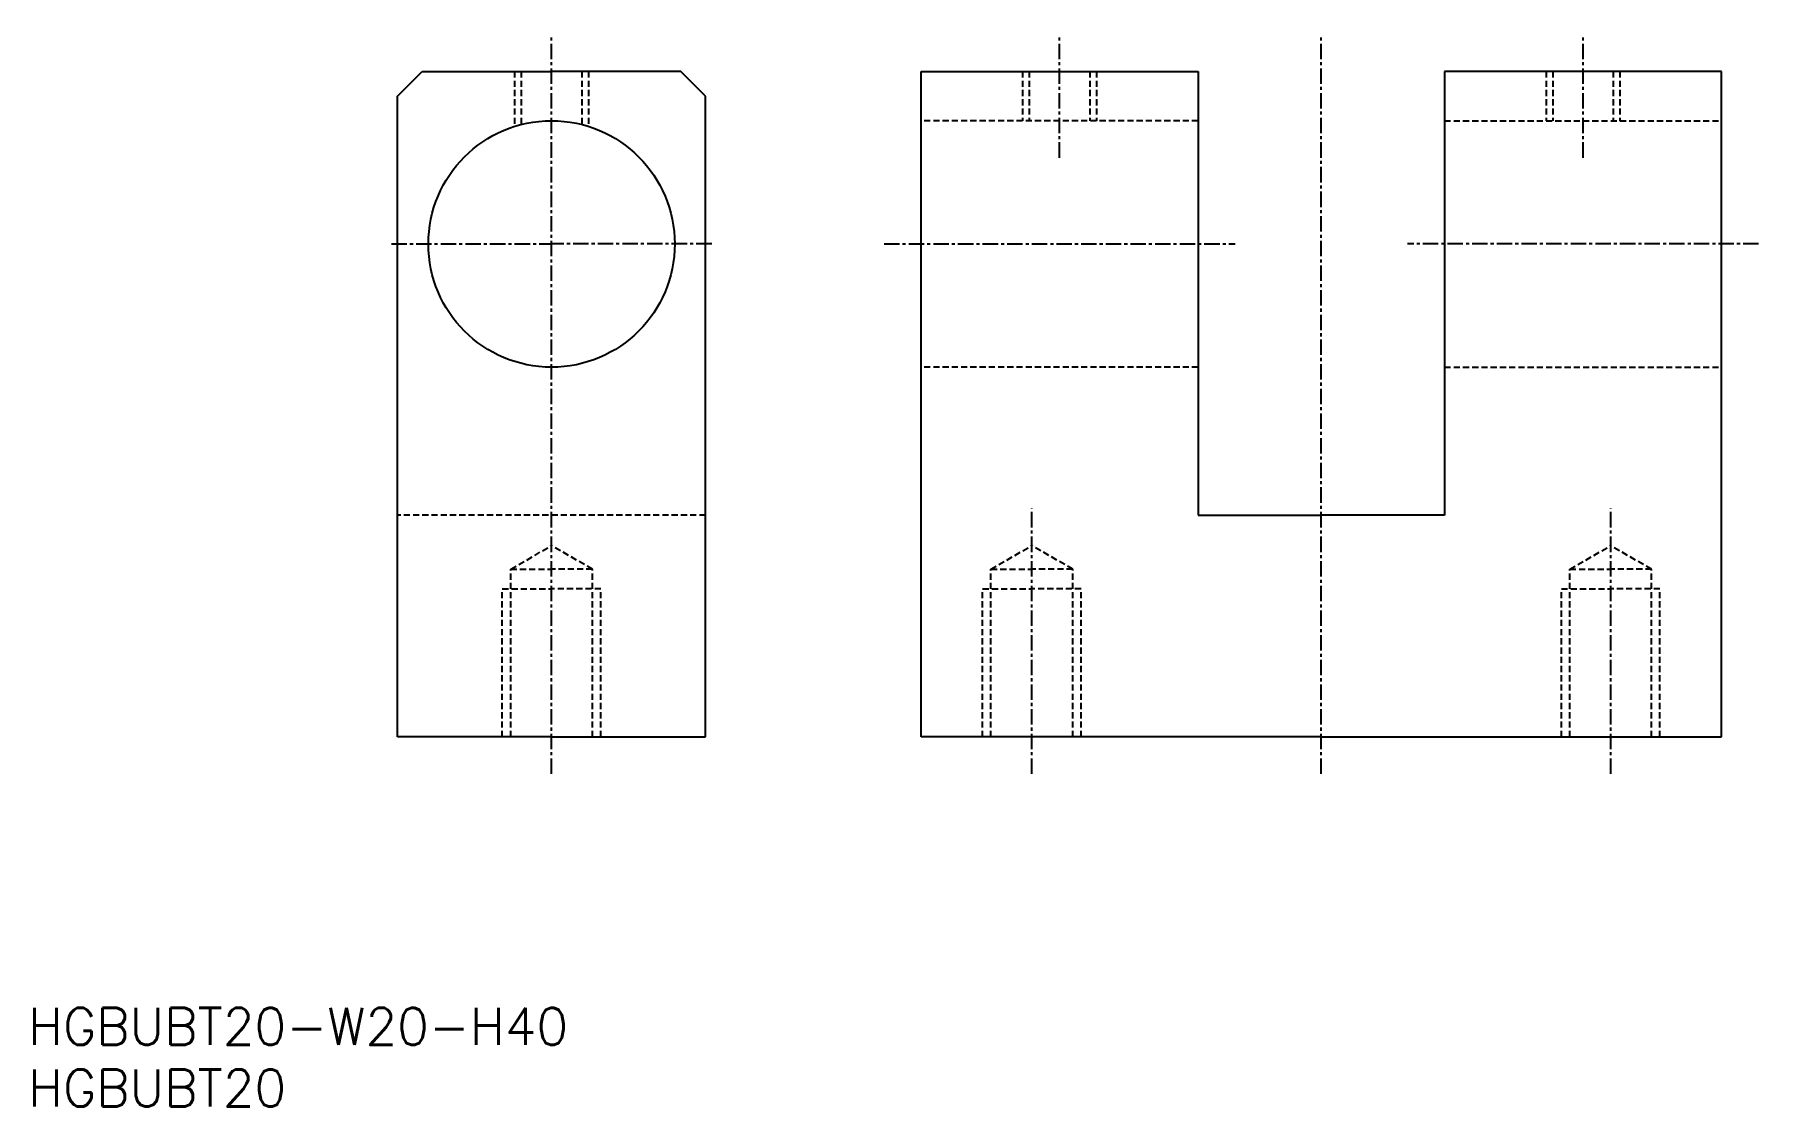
# Model space of a CAD drawing. Extents: x 1 to 140, y 0 to 87.
import ezdxf

# ---------------------------------------------------------------- set-up
doc = ezdxf.new("R2010")
doc.units = 0
doc.linetypes.add('CENTER', pattern=[2, 1.25, -0.25, 0.25, -0.25])
doc.linetypes.add('DASHED', pattern=[0.75, 0.5, -0.25])
doc.layers.get('0').update_dxf_attribs({"linetype": 'CONTINUOUS'})
doc.layers.add('CENTER', color=1, linetype='CENTER')
doc.styles.get("Standard").update_dxf_attribs({"font": 'txt.shx'})

# ---------------------------------------------------------------- blocks, each defined once
blk = doc.blocks.new('*U10')
at = {"color": 7, "linetype": 'CONTINUOUS'}
blk.add_text('HGBUBT20', height=3, dxfattribs=at).set_placement((0, 0))
blk = doc.blocks.new('*U11')
at = {"color": 7, "linetype": 'CONTINUOUS'}
blk.add_text('HGBUBT20-W20-H40', height=3, dxfattribs=at).set_placement((0, 5))

msp = doc.modelspace()

# ---------------------------------------------------------------- linework, layer by layer
for p, q in [((30, 82), (32, 84)), ((32, 84), (42.5, 84)), ((53, 84), (42.5, 84)), ((55, 82), (53, 84)), ((72.5, 30), (72.5, 84)), ((72.5, 84), (95, 84)), ((95, 84), (95, 48)), ((115, 84), (115, 48)), ((137.5, 84), (115, 84)), ((137.5, 30), (137.5, 84)), ((30, 30), (30, 82)), ((55, 30), (55, 82)), ((95, 48), (105, 48)), ((115, 48), (105, 48)), ((42.5, 30), (30, 30)), ((42.5, 30), (55, 30)), ((105, 30), (72.5, 30)), ((105, 30), (137.5, 30))]:
    msp.add_line(p, q)
at = {"color": 3, "linetype": 'DASHED'}
for p, q in [((39.5, 84), (39.5, 79.54)), ((40.04, 84), (40.04, 79.69)), ((44.96, 84), (44.96, 79.69)), ((45.5, 84), (45.5, 79.54)), ((80.75, 84), (80.75, 80)), ((81.29, 84), (81.29, 80)), ((86.21, 84), (86.21, 80)), ((86.75, 84), (86.75, 80)), ((123.25, 84), (123.25, 80)), ((123.79, 84), (123.79, 80)), ((128.71, 84), (128.71, 80)), ((129.25, 84), (129.25, 80)), ((95, 80), (72.5, 80)), ((115, 80), (137.5, 80)), ((95, 60), (72.5, 60)), ((115, 60), (137.5, 60)), ((55, 48), (30, 48)), ((39.18, 43.6), (42.5, 45.52)), ((45.82, 43.6), (42.5, 45.52)), ((78.18, 43.6), (81.5, 45.52)), ((84.82, 43.6), (81.5, 45.52)), ((125.18, 43.6), (128.5, 45.52)), ((131.82, 43.6), (128.5, 45.52)), ((39.18, 30), (39.18, 43.6)), ((39.18, 43.6), (42.5, 43.6)), ((45.82, 43.6), (42.5, 43.6)), ((45.82, 30), (45.82, 43.6)), ((78.18, 30), (78.18, 43.6)), ((78.18, 43.6), (81.5, 43.6)), ((84.82, 43.6), (81.5, 43.6)), ((84.82, 30), (84.82, 43.6)), ((125.18, 30), (125.18, 43.6)), ((125.18, 43.6), (128.5, 43.6)), ((131.82, 43.6), (128.5, 43.6)), ((131.82, 30), (131.82, 43.6)), ((38.5, 30), (38.5, 42)), ((38.5, 42), (42.5, 42)), ((46.5, 42), (42.5, 42)), ((46.5, 30), (46.5, 42)), ((77.5, 30), (77.5, 42)), ((77.5, 42), (81.5, 42)), ((85.5, 42), (81.5, 42)), ((85.5, 30), (85.5, 42)), ((124.5, 30), (124.5, 42)), ((124.5, 42), (128.5, 42)), ((132.5, 42), (128.5, 42)), ((132.5, 30), (132.5, 42))]:
    msp.add_line(p, q, dxfattribs=at)
msp.add_circle((42.5, 70), 10)
at = {"layer": 'CENTER', "color": 1, "linetype": 'CENTER'}
for p, q in [((42.5, 27), (42.5, 87)), ((83.75, 77), (83.75, 87)), ((105, 27), (105, 87)), ((126.25, 77), (126.25, 87)), ((29.5, 70), (42.5, 70)), ((55.5, 70), (42.5, 70)), ((69.5, 70), (98, 70)), ((140.5, 70), (112, 70)), ((81.5, 27), (81.5, 48.52)), ((128.5, 27), (128.5, 48.52))]:
    msp.add_line(p, q, dxfattribs=at)

# ---------------------------------------------------------------- block references
at = {"color": 7, "linetype": 'CONTINUOUS'}
for name in ['*U11', '*U10']:
    msp.add_blockref(name, (0, 0), dxfattribs=at)

doc.saveas('drawing.dxf')
